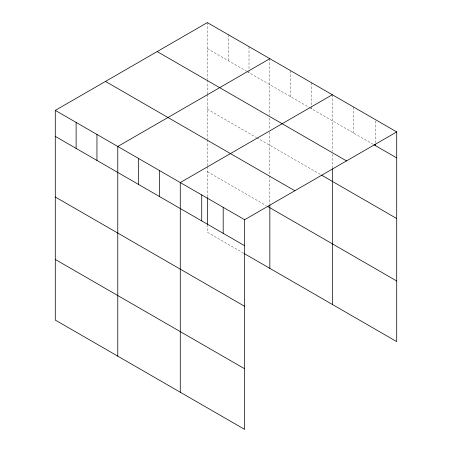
<?xml version="1.0" encoding="UTF-8"?>
<svg xmlns="http://www.w3.org/2000/svg" width="452" height="452" viewBox="0 0 452 452"><rect width="100%" height="100%" fill="white"/><g stroke="black" fill="none" stroke-linecap="round" stroke-linejoin="round"><path stroke-width="0.34" stroke-dasharray="2.26 1.69" d="M207.349 48.59L246.628 71.269M247.221 71.614L309.117 107.344M309.716 107.689L373.465 144.493M207.349 109.209L256.148 137.385M256.747 137.724L320.428 174.495M207.349 171.664L266.268 205.677M243.651 253.239L207.349 232.277L207.349 224.616M375.25 120.944L375.25 142.719M353.792 107.147L353.792 133.137M332.327 94.756L332.327 151.403M332.327 154.188L332.327 168.127M311.501 82.733L311.501 105.909M311.501 106.615L311.501 108.723M290.67 70.704L290.67 96.694M269.838 58.681L269.838 115.328M269.838 118.113L269.838 129.261M269.838 132.046L269.838 175.127M269.838 175.817L269.838 204.27M249.007 46.652L249.007 69.834M249.007 70.535L249.007 72.642M228.181 34.629L228.181 60.619M207.349 22.6L207.349 79.247M207.349 79.942L207.349 93.88M207.349 94.575L207.349 139.046M207.349 139.741L207.349 166.11M207.349 166.805L207.349 197.439"/><path stroke-width="0.68" d="M55.285 110.395L244.651 219.723L244.651 429.4L55.285 320.072L55.285 110.395L207.349 22.6L396.715 131.927L396.715 341.605L244.249 253.583M269.838 58.681L117.774 146.471L117.774 356.148M332.327 94.756L180.269 182.552L180.269 392.229M244.651 219.723L396.715 131.927M374.058 144.838L396.715 157.917M157.166 51.573L346.531 160.901M321.615 175.178L396.715 218.536M105.469 81.422L294.834 190.75M267.46 206.366L396.715 280.991M55.285 136.385L244.651 245.713M55.285 196.999L244.651 306.326M55.285 259.454L244.651 368.781M375.25 144.126L375.25 145.527M332.327 168.822L332.327 304.433M269.838 204.965L269.838 268.358M223.192 207.332L223.192 233.322M207.349 197.439L207.349 224.616M201.728 194.942L201.728 220.932M159.437 170.523L159.437 196.513M138.606 158.499L138.606 184.489M96.948 134.447L96.948 160.437M76.117 122.419L76.117 148.409"/></g></svg>
